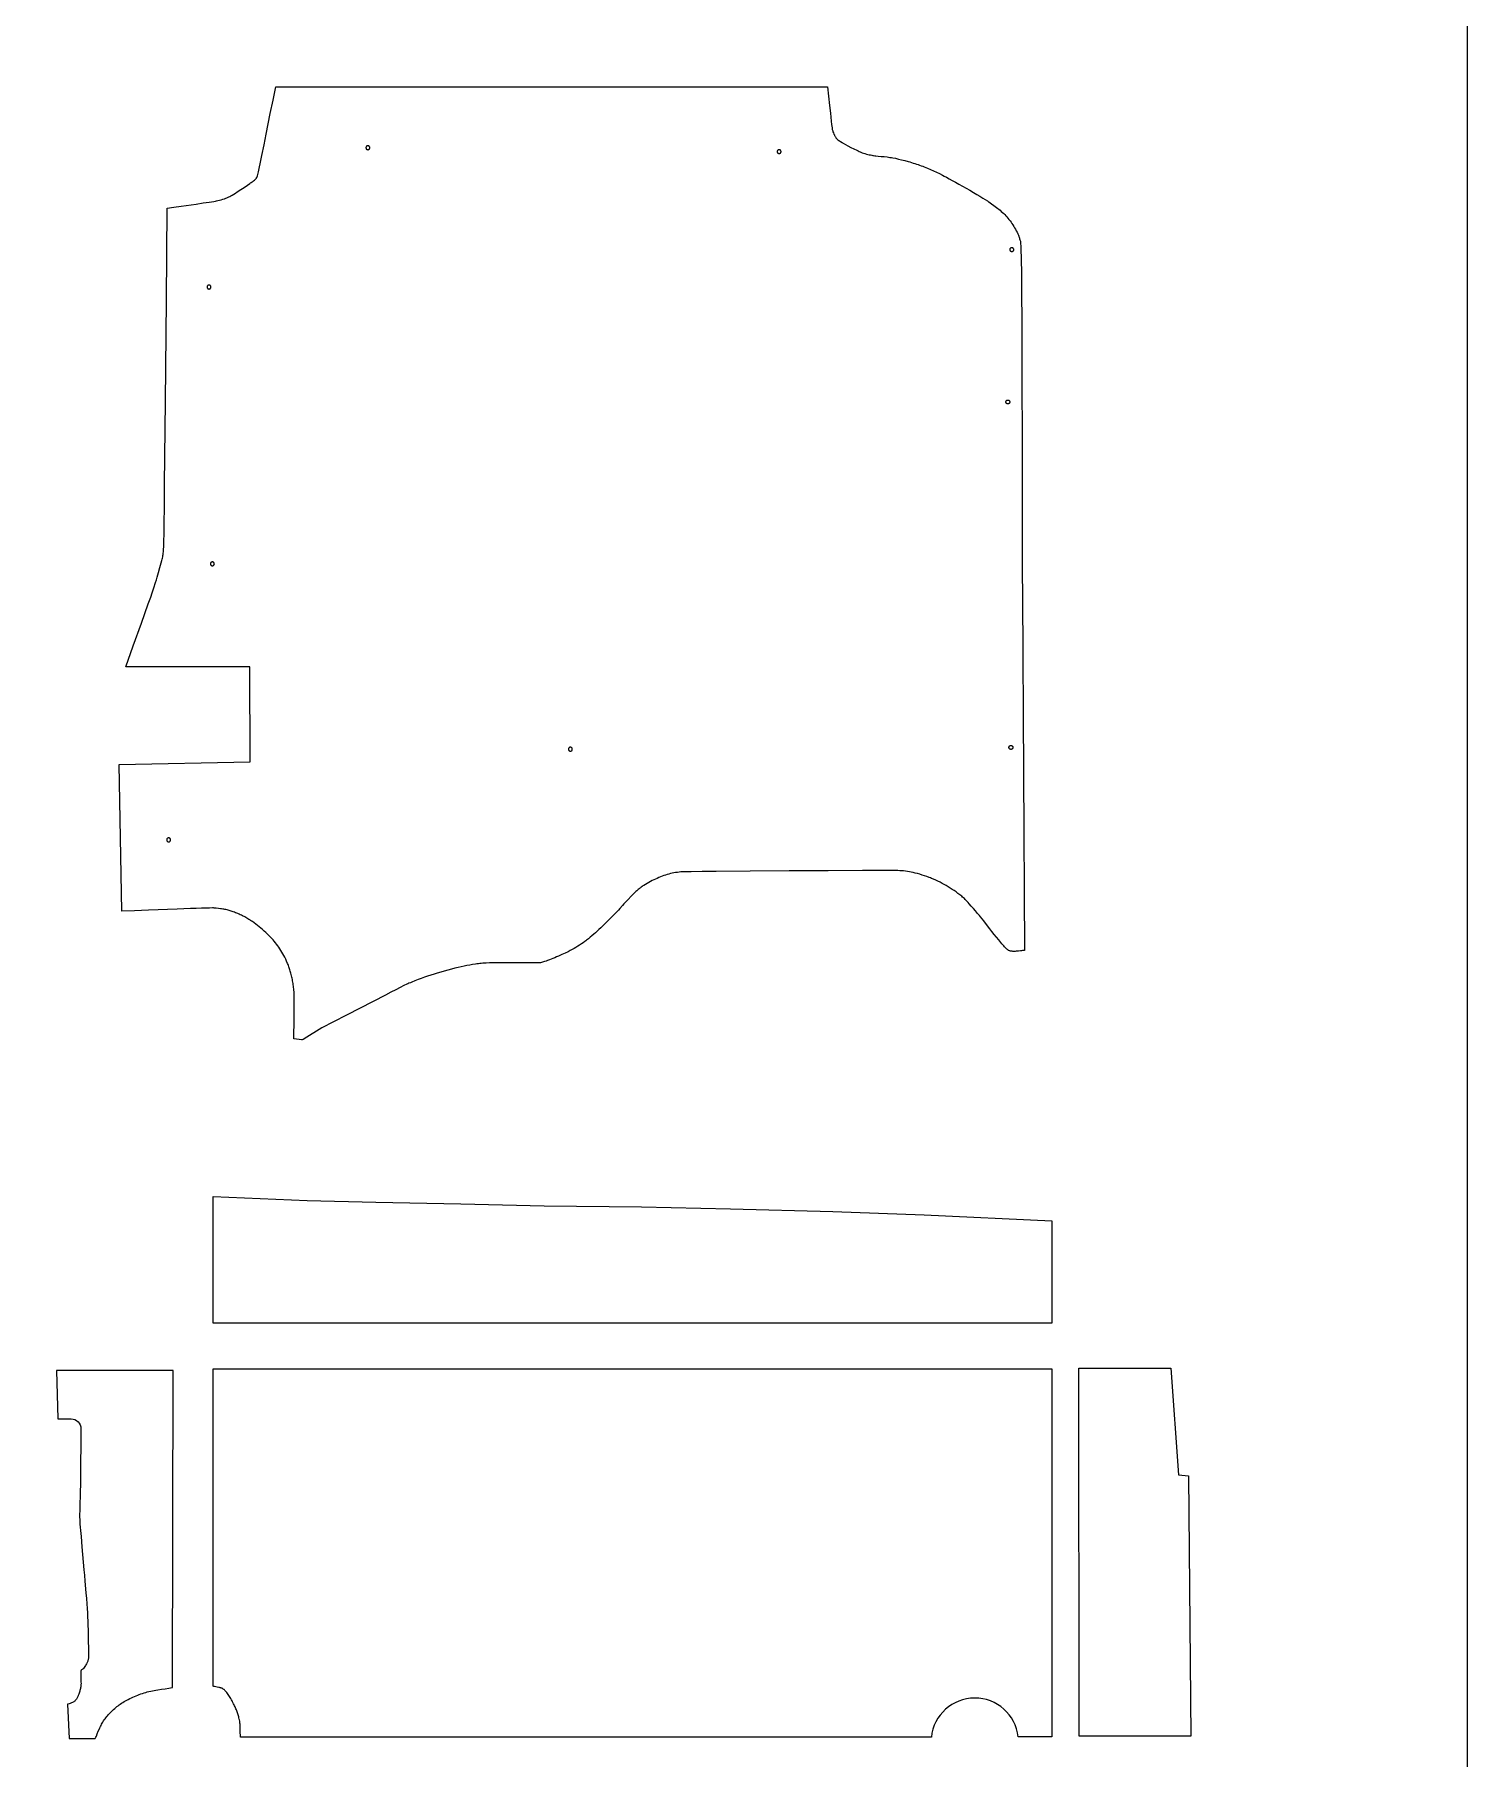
# Model space of a CAD drawing. Extents: x 0 to 9532, y -5852 to 7.
# Drawn here: x 5693 to 7154, y -3839 to -2081 of the extents above; entities that cross this region are included whole.
import ezdxf

# ---------------------------------------------------------------- set-up
doc = ezdxf.new("R2010")
doc.units = 0
doc.layers.add('Default_Layer', color=1, linetype='CONTINUOUS')

msp = doc.modelspace()

# ---------------------------------------------------------------- linework, layer by layer
at = {"layer": 'Default_Layer'}
for points in [[(4912.9, -5332.6), (7154.1, -5332.6), (7154.1, -1044.7), (4912.9, -1044.7), (4912.9, -5332.6)], [(6209.3, -3027.6), (6187, -3027.6), (6169.2, -3027.7), (6162.4, -3027.7), (6157.1, -3027.8), (6153.6, -3027.9), (6152.5, -3027.9), (6151.8, -3027.9), (6150.3, -3028), (6148.8, -3028.2), (6147.4, -3028.4), (6145.9, -3028.5), (6144.4, -3028.7), (6142.9, -3028.9), (6140, -3029.4), (6137, -3029.9), (6134.1, -3030.5), (6131.2, -3031), (6128.3, -3031.7), (6125.2, -3032.3), (6121.9, -3033.1), (6118.4, -3034), (6114.8, -3035), (6111.1, -3036), (6107.5, -3037), (6103.9, -3038.1), (6100.6, -3039.1), (6097.3, -3040.2), (6094.1, -3041.3), (6090.8, -3042.4), (6087.6, -3043.5), (6084.4, -3044.7), (6081.2, -3045.9), (6078.1, -3047.2), (6076.5, -3047.9), (6074.9, -3048.5), (6074, -3048.9), (6072.9, -3049.5), (6069.9, -3050.9), (6066.2, -3052.8), (6061.7, -3055), (6056.6, -3057.6), (6051, -3060.5), (6038.5, -3066.9), (6011.4, -3081), (5998.2, -3087.8), (5986.2, -3094), (5968.2, -3105), (5966.2, -3106.2), (5965.7, -3106.1), (5957.8, -3105), (5957.8, -3098.4), (5957.9, -3091.2), (5958, -3076.6), (5958.1, -3069.8), (5958.1, -3066.6), (5958.1, -3063.7), (5958, -3061.1), (5958, -3058.8), (5957.9, -3056.9), (5957.8, -3056.1), (5957.8, -3055.4), (5957.6, -3054.1), (5957.5, -3052.8), (5957.3, -3051.4), (5957.1, -3050.1), (5956.9, -3048.7), (5956.7, -3047.4), (5956.4, -3046), (5956.2, -3044.7), (5955.9, -3043.4), (5955.6, -3042.1), (5955.3, -3040.8), (5955, -3039.5), (5954.7, -3038.3), (5954.4, -3037.1), (5954.1, -3036), (5953.7, -3034.9), (5953.4, -3033.8), (5953, -3032.7), (5952.6, -3031.6), (5952.2, -3030.5), (5951.8, -3029.4), (5951.3, -3028.3), (5950.4, -3026.1), (5949.4, -3024), (5948.4, -3022), (5947.4, -3020.1), (5946.5, -3018.3), (5945.5, -3016.7), (5944.6, -3015), (5943.5, -3013.4), (5942.4, -3011.8), (5941.3, -3010.2), (5940.2, -3008.7), (5939, -3007.2), (5937.8, -3005.7), (5936.5, -3004.2), (5935.2, -3002.7), (5933.7, -3001.2), (5932.2, -2999.6), (5930.6, -2998.1), (5929, -2996.6), (5927.4, -2995.2), (5925.8, -2993.8), (5924.2, -2992.4), (5922.5, -2991), (5920.8, -2989.6), (5919.1, -2988.2), (5917.3, -2986.9), (5915.5, -2985.6), (5914.6, -2985), (5913.7, -2984.4), (5912.7, -2983.8), (5911.8, -2983.3), (5909.8, -2982.1), (5907.7, -2980.9), (5905.4, -2979.7), (5904.2, -2979.2), (5903.1, -2978.6), (5901.9, -2978), (5900.7, -2977.5), (5899.5, -2977), (5898.3, -2976.5), (5897.2, -2976), (5896, -2975.6), (5894.9, -2975.2), (5893.8, -2974.8), (5892.8, -2974.5), (5891.7, -2974.2), (5890.6, -2973.9), (5889.6, -2973.7), (5888.5, -2973.4), (5887.4, -2973.2), (5886.3, -2973), (5885.2, -2972.8), (5884.1, -2972.6), (5883, -2972.5), (5880.8, -2972.2), (5878.6, -2972), (5876.4, -2971.8), (5875.7, -2971.7), (5874.7, -2971.7), (5871.9, -2971.8), (5868.2, -2971.8), (5863.6, -2972), (5858.3, -2972.1), (5852.3, -2972.3), (5838.9, -2972.8), (5809.5, -2974), (5795.3, -2974.5), (5782.5, -2975), (5779.6, -2825.5), (5913.2, -2822.6), (5912.7, -2726), (5786.3, -2726), (5794, -2704.5), (5802.3, -2681.4), (5809.3, -2661.7), (5811.8, -2654.7), (5813.2, -2650.5), (5815, -2645.2), (5816.7, -2639.8), (5817.6, -2637.1), (5818.4, -2634.5), (5819.1, -2631.9), (5819.8, -2629.5), (5821.2, -2624.6), (5821.9, -2622.2), (5822.6, -2619.8), (5823.2, -2617.3), (5823.5, -2616.1), (5823.7, -2614.9), (5824, -2613.6), (5824.2, -2612.4), (5824.4, -2611.2), (5824.6, -2609.9), (5824.8, -2608.6), (5824.9, -2607.1), (5825, -2605.5), (5825.1, -2603.8), (5825.2, -2601.9), (5825.3, -2600), (5825.3, -2596), (5825.4, -2591.8), (5825.5, -2587.5), (5825.5, -2583.4), (5825.6, -2579.4), (5825.6, -2575.3), (5825.7, -2567.1), (5826, -2540), (5826.8, -2455.2), (5827.8, -2352.2), (5828.7, -2258.3), (5835.4, -2257.3), (5842.9, -2256.2), (5858.3, -2254), (5865.4, -2252.9), (5871.4, -2252), (5873.9, -2251.6), (5876, -2251.3), (5877.7, -2251), (5878.8, -2250.8), (5880.4, -2250.4), (5882, -2250), (5883.7, -2249.6), (5885.3, -2249.1), (5886.9, -2248.6), (5888.5, -2248), (5889.3, -2247.7), (5890.1, -2247.4), (5890.8, -2247.1), (5891.6, -2246.8), (5892.5, -2246.3), (5893.6, -2245.6), (5895, -2244.8), (5896.6, -2243.9), (5898.2, -2242.8), (5900, -2241.7), (5903.7, -2239.3), (5907.2, -2237), (5910.4, -2234.8), (5912.8, -2233.1), (5913.7, -2232.5), (5914.3, -2232.1), (5915.1, -2231.5), (5915.9, -2230.9), (5916.7, -2230.3), (5917.5, -2229.7), (5917.9, -2229.3), (5918.2, -2229), (5918.6, -2228.7), (5918.9, -2228.3), (5919.3, -2227.9), (5919.6, -2227.5), (5919.8, -2227.1), (5920.1, -2226.7), (5920.2, -2226.5), (5920.3, -2226.2), (5920.6, -2225.1), (5920.9, -2224), (5921.6, -2221), (5922.3, -2217.9), (5923.7, -2211.3), (5925, -2204.6), (5927.3, -2193.7), (5929.5, -2182.8), (5933.7, -2161.6), (5936.5, -2148), (5939.2, -2134.5), (5941.8, -2134.5), (6501.8, -2134.5), (6502.8, -2144), (6503.8, -2153.5), (6504.6, -2161.5), (6505, -2165.5), (6505.5, -2169.5), (6505.9, -2172.9), (6506.1, -2174.6), (6506.3, -2176.3), (6506.5, -2177.2), (6506.6, -2177.6), (6506.6, -2178.1), (6507, -2179.2), (6507.3, -2180.3), (6507.7, -2181.4), (6508.2, -2182.6), (6508.7, -2183.6), (6508.9, -2184.1), (6509.2, -2184.6), (6509.5, -2185.1), (6509.8, -2185.6), (6510.1, -2186), (6510.3, -2186.4), (6510.7, -2186.8), (6511, -2187.2), (6511.3, -2187.5), (6511.7, -2187.9), (6512, -2188.2), (6512.4, -2188.5), (6513.2, -2189.1), (6514, -2189.7), (6514.8, -2190.3), (6516.5, -2191.3), (6517, -2191.7), (6517.8, -2192.1), (6519.9, -2193.3), (6522.6, -2194.7), (6525.6, -2196.3), (6528.7, -2197.8), (6531.6, -2199.2), (6532.9, -2199.9), (6534, -2200.4), (6535, -2200.9), (6535.8, -2201.2), (6537.2, -2201.7), (6538.5, -2202.2), (6539.9, -2202.6), (6541.3, -2203), (6542.7, -2203.4), (6544.1, -2203.7), (6545.6, -2204), (6547, -2204.3), (6547.8, -2204.5), (6548.7, -2204.6), (6549.8, -2204.7), (6550.9, -2204.9), (6553.5, -2205.1), (6556.4, -2205.4), (6559.4, -2205.7), (6562.5, -2206), (6564, -2206.2), (6565.4, -2206.4), (6566.8, -2206.6), (6568.2, -2206.9), (6570.9, -2207.4), (6574, -2208.1), (6577.2, -2208.9), (6580.6, -2209.7), (6584, -2210.7), (6585.7, -2211.1), (6587.4, -2211.6), (6589.1, -2212.2), (6590.8, -2212.7), (6592.4, -2213.2), (6594, -2213.8), (6595.6, -2214.3), (6597.2, -2214.9), (6598.8, -2215.5), (6600.4, -2216.1), (6601.9, -2216.7), (6603.5, -2217.4), (6606.6, -2218.7), (6609.8, -2220.1), (6612.9, -2221.6), (6615.9, -2223), (6619, -2224.6), (6620.8, -2225.5), (6623.1, -2226.7), (6625.8, -2228.2), (6628.8, -2229.9), (6632.1, -2231.7), (6635.7, -2233.7), (6643.1, -2237.9), (6646.8, -2240), (6650.4, -2242.1), (6653.9, -2244.2), (6657.1, -2246.1), (6660, -2247.9), (6662.6, -2249.4), (6664.7, -2250.8), (6665.5, -2251.3), (6666.3, -2251.8), (6668.9, -2253.7), (6671.4, -2255.5), (6672.7, -2256.5), (6674, -2257.5), (6675.3, -2258.4), (6676.5, -2259.4), (6677.7, -2260.4), (6678.9, -2261.5), (6680.1, -2262.5), (6681.3, -2263.6), (6682.4, -2264.7), (6683.5, -2265.9), (6684.5, -2267.1), (6685.6, -2268.3), (6686.7, -2269.7), (6687.8, -2271.2), (6688.8, -2272.5), (6689.7, -2273.9), (6690.7, -2275.3), (6691.6, -2276.8), (6692.4, -2278.2), (6693.3, -2279.7), (6694.1, -2281.2), (6694.9, -2282.8), (6695.6, -2284.4), (6696.3, -2285.9), (6696.6, -2286.9), (6696.7, -2287.1), (6697, -2287.9), (6697.3, -2288.7), (6697.6, -2289.5), (6697.8, -2290.4), (6698.3, -2292), (6698.4, -2292.4), (6698.4, -2292.8), (6698.5, -2293.7), (6698.6, -2294.9), (6698.7, -2296.2), (6698.8, -2298.1), (6698.8, -2300.1), (6698.9, -2303.3), (6699, -2306.5), (6699.2, -2312.8), (6699.3, -2322.2), (6699.4, -2331.1), (6699.5, -2340), (6699.6, -2352.7), (6699.7, -2365.4), (6699.8, -2390.8), (6699.9, -2415.2), (6699.9, -2439.7), (6700, -2488.5), (6700.1, -2546.1), (6700.1, -2575), (6700.2, -2603.8), (6700.3, -2628.7), (6700.4, -2653.6), (6702.5, -3015.2), (6701.5, -3015.2), (6700.4, -3015.2), (6699.4, -3015.3), (6698.3, -3015.4), (6696.3, -3015.7), (6695.2, -3015.8), (6694.2, -3015.9), (6693.1, -3016), (6692.1, -3016), (6691.1, -3016), (6690.6, -3016), (6690.1, -3015.9), (6689.6, -3015.9), (6689.1, -3015.8), (6688.6, -3015.7), (6688.1, -3015.6), (6687.7, -3015.5), (6687.2, -3015.3), (6686.7, -3015.1), (6686.3, -3014.9), (6686, -3014.8), (6685.8, -3014.6), (6685.5, -3014.4), (6685.2, -3014.2), (6684.5, -3013.6), (6683.8, -3013), (6683, -3012.2), (6682.2, -3011.3), (6681.3, -3010.3), (6680.3, -3009.3), (6679.3, -3008.1), (6678.3, -3006.9), (6676.2, -3004.3), (6673.9, -3001.5), (6671.6, -2998.7), (6669.3, -2995.7), (6667.1, -2992.8), (6662.9, -2987.3), (6661, -2984.9), (6659.3, -2982.7), (6657.8, -2980.9), (6656.7, -2979.5), (6654.6, -2977.2), (6652.5, -2974.7), (6650.4, -2972.2), (6648.3, -2969.7), (6646.2, -2967.4), (6645.2, -2966.2), (6644.2, -2965.1), (6643.2, -2964.1), (6642.2, -2963.1), (6641.3, -2962.2), (6640.4, -2961.4), (6639.4, -2960.6), (6638.5, -2959.8), (6637.6, -2959), (6636.7, -2958.3), (6635.7, -2957.5), (6634.7, -2956.8), (6633.8, -2956.1), (6632.8, -2955.4), (6630.8, -2954), (6628.8, -2952.7), (6626.8, -2951.4), (6624.7, -2950.2), (6622.7, -2948.9), (6620.6, -2947.7), (6618.5, -2946.6), (6616.4, -2945.5), (6614.3, -2944.4), (6612.1, -2943.4), (6609.9, -2942.4), (6607.7, -2941.5), (6606.6, -2941.1), (6605.4, -2940.6), (6603, -2939.7), (6600.6, -2938.9), (6598.1, -2938.1), (6595.7, -2937.4), (6593.3, -2936.7), (6591.1, -2936.1), (6589.1, -2935.6), (6587.1, -2935.2), (6585.2, -2934.9), (6583.2, -2934.6), (6581.3, -2934.3), (6579.3, -2934), (6577.4, -2933.8), (6575.4, -2933.7), (6573.4, -2933.5), (6572.4, -2933.5), (6570.1, -2933.5), (6562.6, -2933.5), (6551.5, -2933.5), (6537.3, -2933.5), (6502.4, -2933.7), (6462.7, -2933.9), (6422.9, -2934.2), (6388.1, -2934.5), (6374, -2934.6), (6362.9, -2934.8), (6355.5, -2934.9), (6353.3, -2934.9), (6352.2, -2935), (6350.5, -2935.2), (6348.7, -2935.4), (6346.9, -2935.7), (6345.2, -2936), (6343.4, -2936.3), (6341.7, -2936.7), (6339.9, -2937.1), (6338.2, -2937.6), (6336.5, -2938.1), (6334.8, -2938.7), (6333.1, -2939.3), (6331.4, -2940), (6329.7, -2940.7), (6328, -2941.5), (6326.3, -2942.2), (6324.7, -2943), (6323, -2943.8), (6321.3, -2944.7), (6319.6, -2945.6), (6317.8, -2946.6), (6316.1, -2947.6), (6314.4, -2948.7), (6313.6, -2949.2), (6312.7, -2949.8), (6311.9, -2950.4), (6311.1, -2951), (6310.3, -2951.6), (6309.6, -2952.2), (6308.8, -2952.9), (6308, -2953.6), (6307.2, -2954.3), (6306.4, -2955), (6304.8, -2956.6), (6303.2, -2958.1), (6301.6, -2959.7), (6298.5, -2962.9), (6297.1, -2964.4), (6295.6, -2966), (6294.2, -2967.6), (6292.8, -2969.1), (6290, -2972.3), (6288.5, -2973.9), (6287.1, -2975.5), (6285.4, -2977.3), (6283.2, -2979.4), (6280.8, -2981.9), (6278.1, -2984.5), (6275.5, -2987.1), (6272.9, -2989.6), (6270.6, -2991.9), (6268.7, -2993.7), (6265.2, -2996.9), (6263.4, -2998.5), (6261.6, -3000.1), (6259.8, -3001.6), (6258, -3003.1), (6256.2, -3004.5), (6255.3, -3005.2), (6254.4, -3005.9), (6252.7, -3007.2), (6250.8, -3008.4), (6249, -3009.6), (6247.2, -3010.8), (6245.3, -3012), (6243.4, -3013.1), (6241.5, -3014.2), (6239.5, -3015.2), (6238.5, -3015.7), (6237.2, -3016.4), (6234.4, -3017.7), (6231, -3019.3), (6227.4, -3020.8), (6225.6, -3021.6), (6223.7, -3022.4), (6221.8, -3023.2), (6220, -3023.9), (6218.2, -3024.6), (6216.4, -3025.3), (6214.8, -3025.9), (6213.2, -3026.4), (6211.3, -3027), (6209.3, -3027.6)], [(6035.2, -2196.6), (6035.2, -2196.4), (6035.1, -2196.2), (6035.1, -2196), (6035, -2195.8), (6034.9, -2195.6), (6034.8, -2195.5), (6034.7, -2195.3), (6034.6, -2195.2), (6034.4, -2195), (6034.3, -2194.9), (6034.1, -2194.8), (6033.9, -2194.7), (6033.8, -2194.7), (6033.6, -2194.6), (6033.4, -2194.6), (6033.2, -2194.6), (6033, -2194.6), (6032.8, -2194.6), (6032.6, -2194.7), (6032.4, -2194.7), (6032.2, -2194.8), (6032, -2194.9), (6031.9, -2195), (6031.8, -2195.2), (6031.6, -2195.3), (6031.5, -2195.5), (6031.4, -2195.6), (6031.3, -2195.8), (6031.3, -2196), (6031.2, -2196.2), (6031.2, -2196.4), (6031.2, -2196.6), (6031.2, -2196.8), (6031.2, -2197), (6031.3, -2197.2), (6031.3, -2197.4), (6031.4, -2197.5), (6031.5, -2197.7), (6031.6, -2197.9), (6031.8, -2198), (6031.9, -2198.1), (6032, -2198.2), (6032.2, -2198.3), (6032.4, -2198.4), (6032.6, -2198.5), (6032.8, -2198.5), (6033, -2198.6), (6033.2, -2198.6), (6033.4, -2198.6), (6033.6, -2198.5), (6033.8, -2198.5), (6033.9, -2198.4), (6034.1, -2198.3), (6034.3, -2198.2), (6034.4, -2198.1), (6034.6, -2198), (6034.7, -2197.9), (6034.8, -2197.7), (6034.9, -2197.5), (6035, -2197.4), (6035.1, -2197.2), (6035.1, -2197), (6035.2, -2196.8), (6035.2, -2196.6)], [(6454.4, -2200.6), (6454.4, -2200.4), (6454.3, -2200.2), (6454.3, -2200), (6454.2, -2199.8), (6454.1, -2199.6), (6454, -2199.5), (6453.9, -2199.3), (6453.8, -2199.2), (6453.7, -2199), (6453.5, -2198.9), (6453.3, -2198.8), (6453.2, -2198.7), (6453, -2198.7), (6452.8, -2198.6), (6452.6, -2198.6), (6452.4, -2198.6), (6452.2, -2198.6), (6452, -2198.6), (6451.8, -2198.7), (6451.6, -2198.7), (6451.4, -2198.8), (6451.3, -2198.9), (6451.1, -2199), (6451, -2199.2), (6450.8, -2199.3), (6450.7, -2199.5), (6450.6, -2199.6), (6450.5, -2199.8), (6450.5, -2200), (6450.4, -2200.2), (6450.4, -2200.4), (6450.4, -2200.6), (6450.4, -2200.8), (6450.4, -2201), (6450.5, -2201.2), (6450.5, -2201.4), (6450.6, -2201.5), (6450.7, -2201.7), (6450.8, -2201.9), (6451, -2202), (6451.1, -2202.1), (6451.3, -2202.2), (6451.4, -2202.3), (6451.6, -2202.4), (6451.8, -2202.5), (6452, -2202.5), (6452.2, -2202.6), (6452.4, -2202.6), (6452.6, -2202.6), (6452.8, -2202.5), (6453, -2202.5), (6453.2, -2202.4), (6453.3, -2202.3), (6453.5, -2202.2), (6453.7, -2202.1), (6453.8, -2202), (6453.9, -2201.9), (6454, -2201.7), (6454.1, -2201.5), (6454.2, -2201.4), (6454.3, -2201.2), (6454.3, -2201), (6454.4, -2200.8), (6454.4, -2200.6)], [(6691.6, -2300.5), (6691.6, -2300.3), (6691.5, -2300.1), (6691.5, -2299.9), (6691.4, -2299.7), (6691.3, -2299.5), (6691.2, -2299.4), (6691.1, -2299.2), (6691, -2299.1), (6690.8, -2298.9), (6690.7, -2298.8), (6690.5, -2298.7), (6690.4, -2298.6), (6690.2, -2298.6), (6690, -2298.5), (6689.8, -2298.5), (6689.6, -2298.5), (6689.4, -2298.5), (6689.2, -2298.5), (6689, -2298.6), (6688.8, -2298.6), (6688.6, -2298.7), (6688.5, -2298.8), (6688.3, -2298.9), (6688.2, -2299.1), (6688, -2299.2), (6687.9, -2299.4), (6687.8, -2299.5), (6687.7, -2299.7), (6687.7, -2299.9), (6687.6, -2300.1), (6687.6, -2300.3), (6687.6, -2300.5), (6687.6, -2300.7), (6687.6, -2300.9), (6687.7, -2301.1), (6687.7, -2301.3), (6687.8, -2301.4), (6687.9, -2301.6), (6688, -2301.7), (6688.2, -2301.9), (6688.3, -2302), (6688.5, -2302.1), (6688.6, -2302.2), (6688.8, -2302.3), (6689, -2302.4), (6689.2, -2302.4), (6689.4, -2302.5), (6689.6, -2302.5), (6689.8, -2302.5), (6690, -2302.4), (6690.2, -2302.4), (6690.4, -2302.3), (6690.5, -2302.2), (6690.7, -2302.1), (6690.8, -2302), (6691, -2301.9), (6691.1, -2301.7), (6691.2, -2301.6), (6691.3, -2301.4), (6691.4, -2301.3), (6691.5, -2301.1), (6691.5, -2300.9), (6691.6, -2300.7), (6691.6, -2300.5)], [(5873.2, -2338.7), (5873.2, -2338.5), (5873.2, -2338.3), (5873.1, -2338.1), (5873.1, -2337.9), (5873, -2337.7), (5872.9, -2337.5), (5872.8, -2337.4), (5872.7, -2337.2), (5872.5, -2337.1), (5872.4, -2337), (5872.2, -2336.9), (5872, -2336.8), (5871.8, -2336.8), (5871.6, -2336.7), (5871.4, -2336.7), (5871.2, -2336.7), (5871, -2336.7), (5870.8, -2336.7), (5870.6, -2336.8), (5870.5, -2336.8), (5870.3, -2336.9), (5870.1, -2337), (5870, -2337.1), (5869.8, -2337.2), (5869.7, -2337.4), (5869.6, -2337.5), (5869.5, -2337.7), (5869.4, -2337.9), (5869.3, -2338.1), (5869.3, -2338.3), (5869.2, -2338.5), (5869.2, -2338.7), (5869.2, -2338.9), (5869.3, -2339.1), (5869.3, -2339.3), (5869.4, -2339.4), (5869.5, -2339.6), (5869.6, -2339.8), (5869.7, -2339.9), (5869.8, -2340.1), (5870, -2340.2), (5870.1, -2340.3), (5870.3, -2340.4), (5870.5, -2340.5), (5870.6, -2340.6), (5870.8, -2340.6), (5871, -2340.7), (5871.2, -2340.7), (5871.4, -2340.7), (5871.6, -2340.6), (5871.8, -2340.6), (5872, -2340.5), (5872.2, -2340.4), (5872.4, -2340.3), (5872.5, -2340.2), (5872.7, -2340.1), (5872.8, -2339.9), (5872.9, -2339.8), (5873, -2339.6), (5873.1, -2339.4), (5873.1, -2339.3), (5873.2, -2339.1), (5873.2, -2338.9), (5873.2, -2338.7)], [(6683.6, -2455.8), (6683.6, -2455.6), (6683.6, -2455.4), (6683.6, -2455.2), (6683.7, -2455), (6683.8, -2454.8), (6683.9, -2454.7), (6684, -2454.5), (6684.1, -2454.4), (6684.3, -2454.2), (6684.4, -2454.1), (6684.6, -2454), (6684.8, -2453.9), (6685, -2453.9), (6685.2, -2453.8), (6685.4, -2453.8), (6685.6, -2453.8), (6685.8, -2453.8), (6686, -2453.8), (6686.2, -2453.9), (6686.3, -2453.9), (6686.5, -2454), (6686.7, -2454.1), (6686.8, -2454.2), (6687, -2454.4), (6687.1, -2454.5), (6687.2, -2454.7), (6687.3, -2454.8), (6687.4, -2455), (6687.5, -2455.2), (6687.5, -2455.4), (6687.5, -2455.6), (6687.6, -2455.8), (6687.5, -2456), (6687.5, -2456.2), (6687.5, -2456.4), (6687.4, -2456.6), (6687.3, -2456.7), (6687.2, -2456.9), (6687.1, -2457), (6687, -2457.2), (6686.8, -2457.3), (6686.7, -2457.4), (6686.5, -2457.5), (6686.3, -2457.6), (6686.2, -2457.7), (6686, -2457.7), (6685.8, -2457.8), (6685.6, -2457.8), (6685.4, -2457.8), (6685.2, -2457.7), (6685, -2457.7), (6684.8, -2457.6), (6684.6, -2457.5), (6684.4, -2457.4), (6684.3, -2457.3), (6684.1, -2457.2), (6684, -2457), (6683.9, -2456.9), (6683.8, -2456.7), (6683.7, -2456.6), (6683.6, -2456.4), (6683.6, -2456.2), (6683.6, -2456), (6683.6, -2455.8)], [(5876.7, -2620.9), (5876.6, -2620.7), (5876.6, -2620.5), (5876.6, -2620.3), (5876.5, -2620.1), (5876.4, -2619.9), (5876.3, -2619.8), (5876.2, -2619.6), (5876.1, -2619.5), (5875.9, -2619.4), (5875.8, -2619.2), (5875.6, -2619.1), (5875.4, -2619.1), (5875.2, -2619), (5875.1, -2618.9), (5874.9, -2618.9), (5874.7, -2618.9), (5874.5, -2618.9), (5874.3, -2618.9), (5874.1, -2619), (5873.9, -2619.1), (5873.7, -2619.1), (5873.5, -2619.2), (5873.4, -2619.4), (5873.2, -2619.5), (5873.1, -2619.6), (5873, -2619.8), (5872.9, -2619.9), (5872.8, -2620.1), (5872.7, -2620.3), (5872.7, -2620.5), (5872.7, -2620.7), (5872.7, -2620.9), (5872.7, -2621.1), (5872.7, -2621.3), (5872.7, -2621.5), (5872.8, -2621.7), (5872.9, -2621.9), (5873, -2622), (5873.1, -2622.2), (5873.2, -2622.3), (5873.4, -2622.4), (5873.5, -2622.6), (5873.7, -2622.7), (5873.9, -2622.7), (5874.1, -2622.8), (5874.3, -2622.9), (5874.5, -2622.9), (5874.7, -2622.9), (5874.9, -2622.9), (5875.1, -2622.9), (5875.2, -2622.8), (5875.4, -2622.7), (5875.6, -2622.7), (5875.8, -2622.6), (5875.9, -2622.4), (5876.1, -2622.3), (5876.2, -2622.2), (5876.3, -2622), (5876.4, -2621.9), (5876.5, -2621.7), (5876.6, -2621.5), (5876.6, -2621.3), (5876.6, -2621.1), (5876.7, -2620.9)], [(6241.6, -2809.9), (6241.6, -2809.7), (6241.6, -2809.5), (6241.6, -2809.3), (6241.5, -2809.1), (6241.4, -2808.9), (6241.3, -2808.7), (6241.2, -2808.6), (6241.1, -2808.5), (6240.9, -2808.3), (6240.8, -2808.2), (6240.6, -2808.1), (6240.4, -2808), (6240.2, -2808), (6240, -2807.9), (6239.8, -2807.9), (6239.6, -2807.9), (6239.4, -2807.9), (6239.2, -2807.9), (6239, -2808), (6238.9, -2808), (6238.7, -2808.1), (6238.5, -2808.2), (6238.4, -2808.3), (6238.2, -2808.5), (6238.1, -2808.6), (6238, -2808.7), (6237.9, -2808.9), (6237.8, -2809.1), (6237.7, -2809.3), (6237.7, -2809.5), (6237.7, -2809.7), (6237.6, -2809.9), (6237.7, -2810.1), (6237.7, -2810.3), (6237.7, -2810.5), (6237.8, -2810.6), (6237.9, -2810.8), (6238, -2811), (6238.1, -2811.1), (6238.2, -2811.3), (6238.4, -2811.4), (6238.5, -2811.5), (6238.7, -2811.6), (6238.9, -2811.7), (6239, -2811.8), (6239.2, -2811.8), (6239.4, -2811.9), (6239.6, -2811.9), (6239.8, -2811.9), (6240, -2811.8), (6240.2, -2811.8), (6240.4, -2811.7), (6240.6, -2811.6), (6240.8, -2811.5), (6240.9, -2811.4), (6241.1, -2811.3), (6241.2, -2811.1), (6241.3, -2811), (6241.4, -2810.8), (6241.5, -2810.6), (6241.6, -2810.5), (6241.6, -2810.3), (6241.6, -2810.1), (6241.6, -2809.9)], [(6686.7, -2808), (6686.7, -2807.8), (6686.7, -2807.6), (6686.8, -2807.4), (6686.8, -2807.2), (6686.9, -2807.1), (6687, -2806.9), (6687.1, -2806.7), (6687.3, -2806.6), (6687.4, -2806.5), (6687.6, -2806.4), (6687.7, -2806.3), (6687.9, -2806.2), (6688.1, -2806.1), (6688.3, -2806.1), (6688.5, -2806), (6688.7, -2806), (6688.9, -2806), (6689.1, -2806.1), (6689.3, -2806.1), (6689.5, -2806.2), (6689.6, -2806.3), (6689.8, -2806.4), (6690, -2806.5), (6690.1, -2806.6), (6690.2, -2806.7), (6690.3, -2806.9), (6690.4, -2807.1), (6690.5, -2807.2), (6690.6, -2807.4), (6690.6, -2807.6), (6690.7, -2807.8), (6690.7, -2808), (6690.7, -2808.2), (6690.6, -2808.4), (6690.6, -2808.6), (6690.5, -2808.8), (6690.4, -2809), (6690.3, -2809.1), (6690.2, -2809.3), (6690.1, -2809.4), (6690, -2809.6), (6689.8, -2809.7), (6689.6, -2809.8), (6689.5, -2809.9), (6689.3, -2809.9), (6689.1, -2810), (6688.9, -2810), (6688.7, -2810), (6688.5, -2810), (6688.3, -2810), (6688.1, -2809.9), (6687.9, -2809.9), (6687.7, -2809.8), (6687.6, -2809.7), (6687.4, -2809.6), (6687.3, -2809.4), (6687.1, -2809.3), (6687, -2809.1), (6686.9, -2809), (6686.8, -2808.8), (6686.8, -2808.6), (6686.7, -2808.4), (6686.7, -2808.2), (6686.7, -2808)], [(5832.1, -2902.3), (5832.1, -2902), (5832, -2901.8), (5832, -2901.7), (5831.9, -2901.5), (5831.8, -2901.3), (5831.7, -2901.1), (5831.6, -2901), (5831.5, -2900.8), (5831.4, -2900.7), (5831.2, -2900.6), (5831, -2900.5), (5830.9, -2900.4), (5830.7, -2900.3), (5830.5, -2900.3), (5830.3, -2900.3), (5830.1, -2900.3), (5829.9, -2900.3), (5829.7, -2900.3), (5829.5, -2900.3), (5829.3, -2900.4), (5829.1, -2900.5), (5829, -2900.6), (5828.8, -2900.7), (5828.7, -2900.8), (5828.5, -2901), (5828.4, -2901.1), (5828.3, -2901.3), (5828.2, -2901.5), (5828.2, -2901.7), (5828.1, -2901.8), (5828.1, -2902), (5828.1, -2902.3), (5828.1, -2902.5), (5828.1, -2902.7), (5828.2, -2902.8), (5828.2, -2903), (5828.3, -2903.2), (5828.4, -2903.4), (5828.5, -2903.5), (5828.7, -2903.7), (5828.8, -2903.8), (5829, -2903.9), (5829.1, -2904), (5829.3, -2904.1), (5829.5, -2904.2), (5829.7, -2904.2), (5829.9, -2904.2), (5830.1, -2904.3), (5830.3, -2904.2), (5830.5, -2904.2), (5830.7, -2904.2), (5830.9, -2904.1), (5831, -2904), (5831.2, -2903.9), (5831.4, -2903.8), (5831.5, -2903.7), (5831.6, -2903.5), (5831.7, -2903.4), (5831.8, -2903.2), (5831.9, -2903), (5832, -2902.8), (5832, -2902.7), (5832.1, -2902.5), (5832.1, -2902.3)], [(5875.5, -3266), (5971.2, -3269.9), (6041.2, -3271.5), (6127.8, -3273.5), (6212.8, -3275.3), (6312.2, -3276.4), (6402.8, -3278.3), (6507.3, -3281.1), (6600.4, -3284.4), (6730.5, -3290.8), (6730.5, -3394.9), (5875.5, -3394.9), (5875.5, -3266)], [(6851.6, -3440.9), (6859.5, -3549.8), (6869.6, -3550.6), (6872.1, -3816.2), (6758.2, -3816.2), (6758, -3440.9), (6851.6, -3440.9)]]:
    msp.add_lwpolyline(points, close=True, dxfattribs=at)
msp.add_lwpolyline([(5965.7, -3106.1), (5968.2, -3105)], dxfattribs=at)
for points in [[(5727.1, -3783.5), (5728.7, -3818.4), (5755.2, -3818.4), (5755.8, -3817.2), (5756.4, -3816), (5757.4, -3813.6), (5758.4, -3811.1), (5759.5, -3808.7), (5760, -3807.5), (5760.6, -3806.3), (5761.2, -3805.1), (5761.8, -3803.9), (5762.4, -3802.8), (5763, -3801.7), (5763.7, -3800.6), (5764.5, -3799.5), (5765.3, -3798.4), (5766.1, -3797.3), (5767, -3796.2), (5767.9, -3795.2), (5768.8, -3794.1), (5769.8, -3793), (5770.8, -3792), (5771.8, -3790.9), (5772.9, -3789.9), (5774, -3788.9), (5775.1, -3787.9), (5776.2, -3786.9), (5777.3, -3786), (5778.5, -3785.1), (5779.6, -3784.2), (5780.8, -3783.4), (5782, -3782.6), (5783.3, -3781.7), (5784.6, -3780.9), (5786, -3780.1), (5787.5, -3779.3), (5789, -3778.6), (5790.5, -3777.8), (5792.1, -3777.1), (5793.7, -3776.3), (5795.3, -3775.6), (5796.9, -3774.9), (5798.6, -3774.3), (5800.2, -3773.6), (5801.8, -3773), (5803.4, -3772.5), (5805.1, -3771.9), (5806.7, -3771.5), (5808.3, -3771), (5810, -3770.6), (5811.8, -3770.2), (5813.6, -3769.8), (5815.4, -3769.5), (5817.2, -3769.2), (5819.1, -3768.9), (5822.8, -3768.3), (5826.6, -3767.7), (5830.3, -3767.1), (5832.1, -3766.8), (5833.9, -3766.5), (5834.6, -3443.2), (5715.7, -3443.2), (5717, -3492.6), (5730.7, -3492.6, -0.416167), (5740.7, -3502.6), (5740.3, -3554.6), (5739.8, -3571.3), (5739.6, -3579), (5739.4, -3585.5), (5739.3, -3590.5), (5739.3, -3592.2), (5739.3, -3593.3), (5739.4, -3595), (5739.5, -3596.6), (5739.6, -3598.2), (5739.7, -3599.9), (5740, -3603.1), (5740.2, -3606.4), (5740.8, -3612.6), (5741.7, -3623), (5743.8, -3646.4), (5744.2, -3652.1), (5744.7, -3658), (5745.8, -3669.9), (5746.2, -3675.6), (5746.7, -3681), (5747, -3685.9), (5747.3, -3690.2), (5747.5, -3694.4), (5747.7, -3698.8), (5747.8, -3703.3), (5748, -3707.8), (5748.1, -3712.1), (5748.2, -3715.9), (5748.2, -3721.7), (5748.3, -3723.9), (5748.4, -3726.1), (5748.4, -3728.5), (5748.5, -3730.8), (5748.5, -3733), (5748.5, -3734.1), (5748.4, -3735.1), (5748.4, -3736), (5748.3, -3736.8), (5748.2, -3737.6), (5748, -3738.3), (5747.8, -3738.9), (5747.6, -3739.6), (5747.3, -3740.3), (5746.9, -3741), (5746.6, -3741.8), (5746.2, -3742.5), (5745.8, -3743.2), (5745.4, -3743.9), (5744.6, -3745.1), (5743.9, -3746.2), (5743.3, -3747), (5743, -3747.5), (5742.8, -3747.6), (5742.7, -3747.7), (5742.4, -3747.9), (5742.1, -3748.1), (5741.8, -3748.2), (5741.4, -3748.4), (5741.1, -3748.6), (5741, -3748.7), (5740.9, -3748.9), (5740.8, -3749), (5740.7, -3749.1), (5740.7, -3749.2), (5740.6, -3749.4), (5740.6, -3749.9), (5740.6, -3750.6), (5740.6, -3751.5), (5740.6, -3753.5), (5740.6, -3755.9), (5740.7, -3758.4), (5740.7, -3760.7), (5740.8, -3762.6), (5740.7, -3763.4), (5740.7, -3764), (5740.6, -3764.9), (5740.5, -3765.8), (5740.3, -3766.7), (5740.2, -3767.6), (5740, -3768.5), (5739.7, -3769.4), (5739.5, -3770.3), (5739.2, -3771.2), (5738.4, -3773.3), (5738, -3774.5), (5737.7, -3775.1), (5737.4, -3775.8), (5737.1, -3776.4), (5736.8, -3777), (5736.5, -3777.6), (5736.1, -3778.2), (5735.7, -3778.8), (5735.3, -3779.4), (5734.9, -3779.9), (5734.4, -3780.3), (5734.2, -3780.5), (5733.9, -3780.7), (5733.3, -3781.1), (5732.7, -3781.5), (5732, -3781.8), (5731.2, -3782.1), (5730.4, -3782.4), (5729.6, -3782.7), (5728.8, -3783), (5727.1, -3783.5)], [(6696, -3816.7, 0.383562), (6651.6, -3777.2, 0.383562), (6607.6, -3817.1), (6255.4, -3817.1), (5903.3, -3817.1), (5903.2, -3816), (5903.2, -3814.9), (5903.1, -3812.7), (5903.1, -3810.5), (5903.1, -3808.3), (5903, -3806.1), (5902.9, -3805.1), (5902.9, -3804), (5902.8, -3802.9), (5902.6, -3801.8), (5902.5, -3800.7), (5902.3, -3799.6), (5902, -3798.6), (5901.8, -3797.5), (5901.5, -3796.4), (5901.2, -3795.4), (5900.9, -3794.3), (5900.6, -3793.3), (5900.2, -3792.2), (5899.9, -3791.2), (5899.5, -3790.1), (5899.1, -3789.1), (5898.7, -3788.1), (5898.2, -3787.1), (5897.8, -3786.1), (5897.3, -3785.1), (5896.8, -3784.1), (5896.3, -3783.1), (5895.3, -3781), (5894.7, -3780), (5894.1, -3778.9), (5893.4, -3777.8), (5892.8, -3776.7), (5892.1, -3775.7), (5891.5, -3774.6), (5890.8, -3773.6), (5890.1, -3772.6), (5889.4, -3771.7), (5888.8, -3770.9), (5888.1, -3770.1), (5887.5, -3769.4), (5886.9, -3768.9), (5886.6, -3768.6), (5886.3, -3768.4), (5885.7, -3768), (5885.1, -3767.6), (5884.5, -3767.3), (5883.8, -3767.1), (5883.2, -3766.9), (5882.5, -3766.7), (5881.8, -3766.5), (5881.1, -3766.3), (5879.7, -3766), (5878.2, -3765.8), (5876.8, -3765.5), (5876.1, -3765.3), (5875.5, -3765.1), (5875.5, -3441.7), (6730.5, -3441.7), (6730.5, -3816.7), (6696, -3816.7)]]:
    msp.add_lwpolyline(points, format="xyb", close=True, dxfattribs=at)

doc.saveas('drawing.dxf')
